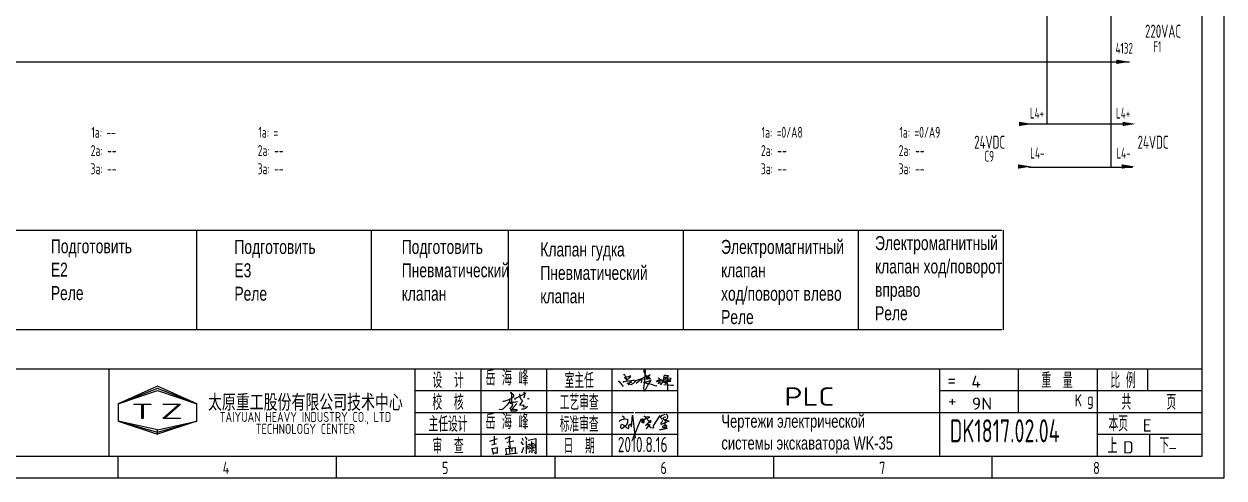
# Model space of a CAD drawing. Extents: x 590 to 9605, y -3741 to 975.
# Drawn here: x 4838.7 to 5113.2, y -2394.4 to -2290.6 of the extents above; entities that cross this region are included whole.
import ezdxf
from ezdxf.enums import TextEntityAlignment as Align

# ---------------------------------------------------------------- set-up
doc = ezdxf.new("R2010")
doc.units = 0
doc.header["$LTSCALE"] = 2
doc.header["$MEASUREMENT"] = 0
doc.linetypes.add('DASHED2', pattern=[0.375, 0.25, -0.125])
doc.linetypes.add('DIVIDE', pattern=[1.25, 0.5, -0.25, 0, -0.25, 0, -0.25])
doc.layers.get('0').update_dxf_attribs({"linetype": 'CONTINUOUS'})
for name, color, linetype in [('11', 3, 'CONTINUOUS'), ('CONTINUOUS', 7, 'CONTINUOUS'), ('DIVIDE', 1, 'DIVIDE')]:
    doc.layers.add(name, color=color, linetype=linetype)
doc.styles.add('ROMAN', font='ROMANC.shx', dxfattribs={"width": 0.7, "height": 0.7})
doc.styles.get("Standard").update_dxf_attribs({"font": 'isocp.shx', "width": 0.707, "bigfont": 'dfst.shx'})

# ---------------------------------------------------------------- blocks, each defined once
blk = doc.blocks.new('A$C5BE500A0')
for p, q in [((15.3, 41.2), (22.2, 26.1)), ((15.3, 40.1), (15.3, 41.2)), ((15.4, 37.7), (15.3, 40.1)), ((15.4, 32.4), (21, 34.6)), ((15.5, 31.8), (15.4, 32.4)), ((19.1, 30.1), (15.5, 31.8)), ((22.2, 26.1), (19.1, 30.1)), ((21, 34.6), (24.5, 35.1)), ((24.5, 35.1), (28.2, 35.6)), ((26.8, 30.7), (25.3, 29.5)), ((29.4, 34), (26.8, 30.7)), ((28.2, 35.6), (30.2, 36.8)), ((30.2, 38), (29.4, 34)), ((30.2, 36.8), (30.2, 38)), ((54.4, 27.2), (59.1, 30.4)), ((56.7, 31.7), (57.4, 29.6)), ((59.1, 30.4), (64.7, 33.7)), ((64.4, 48.9), (64.5, 51.6)), ((65.3, 44.3), (64.4, 48.9)), ((64.5, 51.6), (65.9, 52.2)), ((67.1, 48.5), (64.5, 17.9)), ((64.7, 33.7), (72, 37.3)), ((67.5, 39.5), (65.3, 44.3)), ((65.9, 52.2), (66.5, 51.5)), ((66.5, 51.5), (67.1, 48.5)), ((70.3, 36.3), (67.5, 39.5)), ((72, 30.5), (69.3, 29)), ((69.9, 34.1), (69.7, 33.3)), ((69.7, 33.3), (71.9, 33.6)), ((74.6, 36.5), (69.9, 34.1)), ((73.8, 32.8), (70.3, 36.3)), ((71.9, 33.6), (75.3, 34.2)), ((72, 37.3), (77.8, 39)), ((74.8, 31.8), (72, 30.5)), ((72.6, 29.4), (78.2, 30.4)), ((77.7, 30.8), (73.8, 32.8)), ((79.7, 39.2), (74.6, 36.5)), ((76.7, 32.6), (74.8, 31.8)), ((75.3, 34.2), (77, 34.5)), ((77.7, 33.5), (76.7, 32.6)), ((77, 34.5), (78, 34.1)), ((78, 34.1), (77.7, 33.5)), ((80.1, 30.5), (77.7, 30.8)), ((77.8, 39), (79.7, 39.2)), ((78.2, 30.4), (80.1, 30.5)), ((99, 31.4), (100.1, 32)), ((100.1, 32), (101.1, 31.6)), ((101.1, 31.6), (102.1, 30.6)), ((102.1, 30.6), (102.1, 27.7)), ((110.9, 22.6), (113.3, 30.9)), ((112.9, 30.9), (112.3, 30.9)), ((117.4, 32.7), (112.9, 30.9)), ((113.3, 30.9), (114.4, 35)), ((114.4, 35), (115.4, 38.4)), ((115.4, 38.4), (118.1, 38.8)), ((116.7, 30.8), (120.9, 31.8)), ((122.1, 34.8), (117.4, 32.7)), ((118.1, 38.8), (123.3, 38.3)), ((120.9, 31.8), (124.1, 32)), ((121.7, 31.5), (122.2, 1.9)), ((123, 28.1), (121.7, 31.5)), ((124.7, 36.8), (122.1, 34.8)), ((123.3, 38.3), (124.7, 36.8)), ((124.1, 32), (129.1, 31.3)), ((129.1, 31.3), (130.7, 30.3)), ((130.7, 30.3), (130.2, 28.3)), ((0, 24.1), (1.5, 23.9)), ((1.5, 23.9), (12.6, 10.8)), ((11.6, 21), (13.8, 22.8)), ((13.8, 22.8), (17.9, 23.5)), ((17.9, 23.5), (26, 24.9)), ((22.6, 18.1), (23.6, 19.3)), ((23.7, 17.3), (22.6, 18.1)), ((23.3, 27.9), (23.1, 27.8)), ((25.3, 29.5), (23.3, 27.9)), ((23.6, 19.3), (25.8, 19.9)), ((26.1, 16.2), (24.9, 15)), ((25.8, 19.9), (29.2, 20.8)), ((26, 24.9), (36.8, 26.1)), ((28.4, 20), (26.1, 16.2)), ((29.4, 15.2), (28.2, 15.7)), ((29.5, 22.1), (28.4, 20)), ((29.2, 20.8), (33, 21.4)), ((32.4, 15.1), (29.4, 15.2)), ((30.2, 22.7), (29.5, 22.1)), ((31.6, 22.6), (30.2, 22.7)), ((32.8, 22.1), (31.6, 22.6)), ((35, 16.2), (32.4, 15.1)), ((33, 21.4), (32.8, 22.1)), ((37.6, 17.7), (35, 16.2)), ((36.8, 26.1), (40.9, 26)), ((39.7, 20.3), (37.6, 17.7)), ((40.8, 21.6), (39.7, 20.3)), ((40.2, 22.8), (44.3, 25.4)), ((41.7, 24.4), (40.8, 21.6)), ((40.9, 26), (41.7, 24.4)), ((44.3, 25.4), (50.6, 27.7)), ((44.7, 18.7), (49.1, 22.6)), ((49.1, 22.6), (54.4, 27.2)), ((50.6, 27.7), (56.2, 29.3)), ((56.8, 20.6), (55.9, 19.6)), ((56.2, 29.3), (60.8, 29.6)), ((57.6, 25), (56.8, 20.6)), ((57.4, 29.6), (57.6, 25)), ((60.8, 29.6), (62.2, 29.2)), ((66.6, 21), (62.5, 20.6)), ((62.5, 20.6), (75.7, 18.4)), ((64.5, 17.9), (63.3, 8.5)), ((63.3, 8.5), (63.5, 0.1)), ((63.5, 0.1), (64.3, 0)), ((64.3, 0), (67.5, 2.5)), ((69.8, 21.4), (66.6, 21)), ((67.5, 2.5), (73.8, 13.7)), ((68.3, 28.6), (72.6, 29.4)), ((69.3, 29), (68.3, 28.6)), ((76.7, 24.1), (69.8, 21.4)), ((73.8, 13.7), (77.7, 20)), ((75.7, 18.4), (81.9, 16.6)), ((79.9, 25.4), (76.7, 24.1)), ((77.7, 20), (81.2, 25.6)), ((82.1, 26.9), (79.9, 25.4)), ((81.2, 25.6), (82.1, 26.9)), ((81.9, 16.6), (87.3, 14.8)), ((87.3, 14.8), (91.3, 12.9)), ((91.3, 12.9), (94.8, 12.6)), ((94.5, 25.2), (94.9, 23.9)), ((94.8, 12.6), (95.8, 12.8)), ((94.9, 23.9), (95.3, 23)), ((95.3, 23), (95.8, 22.8)), ((95.8, 22.8), (97, 23.3)), ((97, 23.3), (97.8, 25.3)), ((98.5, 23.8), (97.4, 25.9)), ((97.8, 25.3), (100.8, 27)), ((101.1, 23.3), (98.5, 23.8)), ((100.7, 21.1), (99.2, 17.4)), ((99.2, 17.4), (101.9, 20.9)), ((102.1, 27.7), (100.7, 21.1)), ((100.8, 27), (103.5, 26.5)), ((103.3, 23.7), (101.1, 23.3)), ((101.9, 20.9), (103.1, 21.8)), ((103.1, 21.8), (103.7, 20.1)), ((104.7, 23.9), (103.3, 23.7)), ((103.5, 26.5), (104.5, 25.2)), ((103.7, 20.1), (103.9, 18.5)), ((103.9, 18.5), (105, 16.1)), ((104.2, 28.7), (108.3, 26.3)), ((104.5, 25.2), (104.7, 23.9)), ((105, 16.1), (106.4, 15.7)), ((106.4, 15.7), (107.7, 17.3)), ((107.7, 17.3), (110.9, 22.6)), ((108.3, 26.3), (115.7, 20.2)), ((111.7, 21.6), (125.7, 23.5)), ((115.4, 22.1), (111.7, 21.6)), ((112.9, 26.9), (127.4, 26.5)), ((124.7, 26.6), (112.9, 26.9)), ((113.4, 15.2), (124.8, 14.7)), ((122.5, 23.3), (115.4, 22.1)), ((115.7, 20.2), (118.5, 18.9)), ((118.5, 18.9), (120.8, 19.6)), ((120.8, 19.6), (121.1, 20.7)), ((126.4, 24.6), (122.5, 23.3)), ((128.2, 25.5), (123, 28.1)), ((128.1, 26.7), (124.7, 26.6)), ((124.8, 14.7), (132, 14.1)), ((125.7, 23.5), (130.1, 23.8)), ((127.4, 26.5), (126.4, 24.6)), ((130.2, 28.3), (128.1, 26.7)), ((130.5, 24.3), (128.2, 25.5)), ((130.1, 23.8), (130.5, 24.3)), ((132, 14.1), (137.3, 13.6))]:
    blk.add_line(p, q)
blk = doc.blocks.new('lf')
for points in [[(409.4, 317.6), (411.9, 317.6), (420.7, 320.5), (429.4, 326.1), (429, 328.4), (426.7, 330.1), (424.2, 331.3), (423.4, 332.6), (424.4, 333.4), (425, 330.7), (425, 327.4), (425, 324.7), (424.8, 321.8), (424.8, 320.3), (424.8, 318.7), (425, 314.7), (425, 313), (424.8, 313)], [(432.1, 320.3), (430.6, 321.6), (450.9, 331.7), (450.9, 332.2)], [(439.5, 330.9), (440, 324.5), (442, 320.7)], [(446.2, 333.8), (448.1, 330.5), (448.1, 326.7), (446.6, 323.8)], [(453.4, 322.4), (454.9, 322.2), (455.7, 321.8), (456.1, 321.6), (456.3, 321.4)], [(421.5, 320.1), (421.3, 317.6), (420, 315.1), (418.6, 312.6), (416.7, 310.5), (414.9, 308.5), (411.9, 305.6), (410.1, 304.1), (408, 302.6), (406.1, 302), (403.6, 302.6), (403.6, 303.5), (403.9, 303.5)], [(421.3, 316.2), (424.8, 315.9), (427.1, 316), (429.8, 316), (434.8, 316.8), (436, 316.8)], [(421.9, 314.1), (423.8, 314.1), (425.4, 313.7), (426, 313), (426.9, 312), (427.1, 312), (426.5, 310.5), (426.1, 309.5), (424.2, 306.6), (423.1, 305.4), (422.1, 304.5), (423.2, 303.3), (427.3, 303.1), (429.8, 303.1), (432.3, 302.9), (435.4, 302.7), (433.1, 299.9), (424.6, 299.5), (424, 300.4), (425.6, 303.3), (434.3, 313.5)], [(441.8, 320.7), (443.7, 320.1), (444.9, 317.6), (443.1, 315.5), (439.7, 311.8), (439.8, 310.6), (445.4, 311.2), (447, 310.3), (445.6, 307.4), (453.6, 308), (450.3, 304.7), (447, 303.3), (443.7, 303.1), (442.9, 303.7)]]:
    blk.add_lwpolyline(points)

msp = doc.modelspace()

# ---------------------------------------------------------------- linework, layer by layer
for p, q in [((4758.21, -2337.7), (5062.35, -2337.7)), ((4918.21, -2360.52), (4918.21, -2337.7)), ((4949.55, -2360.52), (4949.55, -2337.7)), ((4989.55, -2360.52), (4989.55, -2337.7)), ((5029.55, -2360.52), (5029.55, -2337.7)), ((5062.72, -2360.52), (5062.72, -2337.7)), ((4918.21, -2360.52), (4918.21, -2340.74)), ((4949.55, -2360.52), (4949.55, -2340.74)), ((4989.55, -2360.52), (4989.55, -2340.74)), ((5029.55, -2360.52), (5029.55, -2340.74)), ((5062.72, -2360.52), (5062.72, -2340.74)), ((5062.35, -2360.52), (4758.21, -2360.52)), ((4988.19, -2379.43), (5048.19, -2379.43)), ((4945.21, -2386.04), (4947.02, -2385.39)), ((4946.22, -2384.86), (4946.22, -2386.68)), ((4948.76, -2385.44), (4949.93, -2384.92)), ((4949.93, -2384.92), (4949.67, -2385.7)), ((4952.53, -2385.21), (4952.89, -2385.85)), ((4953.35, -2385), (4953.71, -2385.64)), ((4945.73, -2386.82), (4946.76, -2386.56)), ((4945.73, -2387.59), (4945.98, -2389.02)), ((4945.85, -2387.72), (4946.89, -2387.46)), ((4945.98, -2386.56), (4945.98, -2386.56)), ((4946.89, -2387.46), (4946.89, -2388.76)), ((4948.76, -2385.44), (4948.76, -2385.44)), ((4948.84, -2387.72), (4949.09, -2389.02)), ((4948.96, -2387.72), (4951.04, -2387.46)), ((4949.15, -2386.22), (4950.71, -2385.96)), ((4949.93, -2387.51), (4949.41, -2387.25)), ((4949.67, -2385.7), (4949.67, -2385.96)), ((4949.67, -2385.96), (4949.93, -2387.51)), ((4949.74, -2387.72), (4949.74, -2388.76)), ((4950.26, -2387.59), (4950.26, -2388.37)), ((4951.04, -2387.46), (4951.04, -2388.89)), ((4952.35, -2386.15), (4952.89, -2386.88)), ((4952.53, -2388.7), (4953.04, -2387.37)), ((4953.59, -2385.94), (4953.59, -2388.94)), ((4953.89, -2387.09), (4953.92, -2387.79)), ((4955.59, -2386.88), (4953.92, -2387.21)), ((4953.92, -2387.79), (4955.71, -2387.49)), ((4953.95, -2386.73), (4955.38, -2386.43)), ((4954.05, -2385.79), (4955.74, -2385.43)), ((4954.48, -2388.13), (4954.14, -2388.64)), ((4954.35, -2387.4), (4954.53, -2387.55)), ((4954.74, -2386.09), (4954.83, -2388.7)), ((4955.17, -2387.21), (4954.99, -2387.55)), ((4955.16, -2387.96), (4955.5, -2388.3)), ((4955.71, -2387.49), (4955.59, -2386.88)), ((4955.74, -2385.43), (4955.78, -2385.43)), ((4955.78, -2385.43), (4955.78, -2388.88)), ((4946.89, -2388.76), (4945.85, -2388.76)), ((4948.77, -2389.07), (4951.54, -2388.7)), ((4955.78, -2388.88), (4955.5, -2388.58))]:
    msp.add_line(p, q)
at = {"layer": 'CONTINUOUS', "color": 3}
for p, q in [((5113.19, -2394.43), (5113.19, -2097.43)), ((4693.19, -2394.43), (5113.19, -2394.43))]:
    msp.add_line(p, q, dxfattribs=at)
at = {"layer": 'CONTINUOUS'}
for p, q in [((5108.19, -2389.43), (5108.19, -2117.43)), ((4742.52, -2299.22), (5091.57, -2299.22)), ((4878.21, -2360.52), (4878.21, -2337.7)), ((4878.21, -2360.52), (4878.21, -2340.74)), ((5095.69, -2369.43), (5095.69, -2374.43)), ((4984.96, -2379.95), (4985.35, -2379.86)), ((4984.96, -2379.95), (4985.35, -2379.86)), ((4984.96, -2379.95), (4985.35, -2379.86)), ((4984.96, -2379.95), (4985.35, -2379.86)), ((4985.61, -2379.86), (4985.84, -2379.99)), ((4985.61, -2379.86), (4985.84, -2379.99)), ((4985.61, -2379.86), (4985.84, -2379.99)), ((4985.61, -2379.86), (4985.84, -2379.99)), ((4974.85, -2381.41), (4975.1, -2381.2)), ((4974.85, -2381.41), (4975.1, -2381.2)), ((4974.85, -2381.41), (4975.1, -2381.2)), ((4974.85, -2381.41), (4975.1, -2381.2)), ((4975.1, -2381.2), (4975.46, -2381.05)), ((4975.1, -2381.2), (4975.46, -2381.05)), ((4975.1, -2381.2), (4975.46, -2381.05)), ((4975.1, -2381.2), (4975.46, -2381.05)), ((4975.21, -2382.63), (4975.31, -2382.27)), ((4975.21, -2382.63), (4975.31, -2382.27)), ((4975.21, -2382.63), (4975.31, -2382.27)), ((4975.21, -2382.63), (4975.31, -2382.27)), ((4975.21, -2382.94), (4975.21, -2382.63)), ((4975.21, -2382.94), (4975.21, -2382.63)), ((4975.21, -2382.94), (4975.21, -2382.63)), ((4975.21, -2382.94), (4975.21, -2382.63)), ((4975.31, -2382.27), (4975.36, -2382.12)), ((4975.31, -2382.27), (4975.36, -2382.12)), ((4975.31, -2382.27), (4975.36, -2382.12)), ((4975.31, -2382.27), (4975.36, -2382.12)), ((4975.36, -2382.12), (4975.56, -2382.17)), ((4975.36, -2382.12), (4975.56, -2382.17)), ((4975.36, -2382.12), (4975.56, -2382.17)), ((4975.36, -2382.12), (4975.56, -2382.17)), ((4975.46, -2381.05), (4975.82, -2380.95)), ((4975.46, -2381.05), (4975.82, -2380.95)), ((4975.46, -2381.05), (4975.82, -2380.95)), ((4975.46, -2381.05), (4975.82, -2380.95)), ((4976.12, -2382.63), (4975.46, -2383.19)), ((4976.12, -2382.63), (4975.46, -2383.19)), ((4976.12, -2382.63), (4975.46, -2383.19)), ((4976.12, -2382.63), (4975.46, -2383.19)), ((4975.51, -2380.24), (4975.87, -2380.44)), ((4975.51, -2380.24), (4975.87, -2380.44)), ((4975.51, -2380.24), (4975.87, -2380.44)), ((4975.51, -2380.24), (4975.87, -2380.44)), ((4975.56, -2382.17), (4975.92, -2382.33)), ((4975.56, -2382.17), (4975.92, -2382.33)), ((4975.56, -2382.17), (4975.92, -2382.33)), ((4975.56, -2382.17), (4975.92, -2382.33)), ((4975.82, -2380.95), (4976.33, -2380.9)), ((4975.82, -2380.95), (4976.33, -2380.9)), ((4975.82, -2380.95), (4976.33, -2380.9)), ((4975.82, -2380.95), (4976.33, -2380.9)), ((4975.87, -2380.44), (4975.92, -2380.59)), ((4975.87, -2380.44), (4975.92, -2380.59)), ((4975.87, -2380.44), (4975.92, -2380.59)), ((4975.87, -2380.44), (4975.92, -2380.59)), ((4975.92, -2380.59), (4975.92, -2380.9)), ((4975.92, -2380.59), (4975.92, -2380.9)), ((4975.92, -2380.59), (4975.92, -2380.9)), ((4975.92, -2380.59), (4975.92, -2380.9)), ((4975.92, -2382.33), (4976.28, -2382.68)), ((4975.92, -2382.33), (4976.28, -2382.68)), ((4975.92, -2382.33), (4976.28, -2382.68)), ((4975.92, -2382.33), (4976.28, -2382.68)), ((4976.43, -2382.38), (4976.12, -2382.63)), ((4976.43, -2382.38), (4976.12, -2382.63)), ((4976.43, -2382.38), (4976.12, -2382.63)), ((4976.43, -2382.38), (4976.12, -2382.63)), ((4976.33, -2380.9), (4976.74, -2381)), ((4976.33, -2380.9), (4976.74, -2381)), ((4976.33, -2380.9), (4976.74, -2381)), ((4976.33, -2380.9), (4976.74, -2381)), ((4976.63, -2381.97), (4976.43, -2382.38)), ((4976.63, -2381.97), (4976.43, -2382.38)), ((4976.63, -2381.97), (4976.43, -2382.38)), ((4976.63, -2381.97), (4976.43, -2382.38)), ((4976.74, -2381.61), (4976.63, -2381.97)), ((4976.74, -2381.61), (4976.63, -2381.97)), ((4976.74, -2381.61), (4976.63, -2381.97)), ((4976.74, -2381.61), (4976.63, -2381.97)), ((4976.74, -2381), (4976.74, -2381.2)), ((4976.74, -2381), (4976.74, -2381.2)), ((4976.74, -2381), (4976.74, -2381.2)), ((4976.74, -2381), (4976.74, -2381.2)), ((4976.74, -2381.2), (4976.74, -2381.61)), ((4976.74, -2381.2), (4976.74, -2381.61)), ((4976.74, -2381.2), (4976.74, -2381.61)), ((4976.74, -2381.2), (4976.74, -2381.61)), ((4977.04, -2382.53), (4977.2, -2382.27)), ((4977.04, -2382.53), (4977.2, -2382.27)), ((4977.04, -2382.53), (4977.2, -2382.27)), ((4977.04, -2382.53), (4977.2, -2382.27)), ((4977.04, -2383.14), (4977.04, -2382.53)), ((4977.04, -2383.14), (4977.04, -2382.53)), ((4977.04, -2383.14), (4977.04, -2382.53)), ((4977.04, -2383.14), (4977.04, -2382.53)), ((4977.2, -2382.27), (4977.4, -2382.07)), ((4977.2, -2382.27), (4977.4, -2382.07)), ((4977.2, -2382.27), (4977.4, -2382.07)), ((4977.2, -2382.27), (4977.4, -2382.07)), ((4977.4, -2382.07), (4977.45, -2382.17)), ((4977.4, -2382.07), (4977.45, -2382.17)), ((4977.4, -2382.07), (4977.45, -2382.17)), ((4977.4, -2382.07), (4977.45, -2382.17)), ((4977.45, -2382.17), (4977.6, -2382.53)), ((4977.45, -2382.17), (4977.6, -2382.53)), ((4977.45, -2382.17), (4977.6, -2382.53)), ((4977.45, -2382.17), (4977.6, -2382.53)), ((4977.6, -2382.53), (4977.6, -2382.63)), ((4977.6, -2382.53), (4977.6, -2382.63)), ((4977.6, -2382.53), (4977.6, -2382.63)), ((4977.6, -2382.53), (4977.6, -2382.63)), ((4977.6, -2382.63), (4977.66, -2382.73)), ((4977.6, -2382.63), (4977.66, -2382.73)), ((4977.6, -2382.63), (4977.66, -2382.73)), ((4977.6, -2382.63), (4977.66, -2382.73)), ((4977.66, -2382.73), (4977.91, -2380.08)), ((4977.66, -2382.73), (4977.91, -2380.08)), ((4977.66, -2382.73), (4977.91, -2380.08)), ((4977.66, -2382.73), (4977.91, -2380.08)), ((4977.91, -2380.08), (4978.52, -2385.28)), ((4977.91, -2380.08), (4978.52, -2385.28)), ((4977.91, -2380.08), (4978.52, -2385.28)), ((4977.91, -2380.08), (4978.52, -2385.28)), ((4978.06, -2385.33), (4979.85, -2380.92)), ((4978.06, -2385.33), (4979.85, -2380.92)), ((4978.06, -2385.33), (4979.85, -2380.92)), ((4978.06, -2385.33), (4979.85, -2380.92)), ((4979.9, -2381), (4980.01, -2381.47)), ((4979.9, -2381), (4980.01, -2381.47)), ((4979.9, -2381), (4980.01, -2381.47)), ((4979.9, -2381), (4980.01, -2381.47)), ((4980.01, -2381), (4980.15, -2380.89)), ((4980.01, -2381), (4980.15, -2380.89)), ((4980.01, -2381), (4980.15, -2380.89)), ((4980.01, -2381), (4980.15, -2380.89)), ((4980.12, -2381.8), (4980.01, -2381)), ((4980.12, -2381.8), (4980.01, -2381)), ((4980.12, -2381.8), (4980.01, -2381)), ((4980.12, -2381.8), (4980.01, -2381)), ((4980.01, -2381.47), (4980.12, -2381.8)), ((4980.01, -2381.47), (4980.12, -2381.8)), ((4980.01, -2381.47), (4980.12, -2381.8)), ((4980.01, -2381.47), (4980.12, -2381.8)), ((4980.15, -2380.89), (4980.3, -2380.89)), ((4980.15, -2380.89), (4980.3, -2380.89)), ((4980.15, -2380.89), (4980.3, -2380.89)), ((4980.15, -2380.89), (4980.3, -2380.89)), ((4980.23, -2381.58), (4980.26, -2381.33)), ((4980.23, -2381.58), (4980.26, -2381.33)), ((4980.23, -2381.58), (4980.26, -2381.33)), ((4980.23, -2381.58), (4980.26, -2381.33)), ((4980.26, -2381.84), (4980.23, -2381.58)), ((4980.26, -2381.84), (4980.23, -2381.58)), ((4980.26, -2381.84), (4980.23, -2381.58)), ((4980.26, -2381.84), (4980.23, -2381.58)), ((4980.26, -2381.33), (4980.34, -2381.14)), ((4980.26, -2381.33), (4980.34, -2381.14)), ((4980.26, -2381.33), (4980.34, -2381.14)), ((4980.26, -2381.33), (4980.34, -2381.14)), ((4980.37, -2381.91), (4980.26, -2381.84)), ((4980.37, -2381.91), (4980.26, -2381.84)), ((4980.37, -2381.91), (4980.26, -2381.84)), ((4980.37, -2381.91), (4980.26, -2381.84)), ((4980.3, -2380.89), (4980.45, -2381.22)), ((4980.3, -2380.89), (4980.45, -2381.22)), ((4980.3, -2380.89), (4980.45, -2381.22)), ((4980.3, -2380.89), (4980.45, -2381.22)), ((4980.34, -2381.14), (4980.6, -2380.96)), ((4980.34, -2381.14), (4980.6, -2380.96)), ((4980.34, -2381.14), (4980.6, -2380.96)), ((4980.34, -2381.14), (4980.6, -2380.96)), ((4980.45, -2381.58), (4980.37, -2381.91)), ((4980.45, -2381.58), (4980.37, -2381.91)), ((4980.45, -2381.58), (4980.37, -2381.91)), ((4980.45, -2381.58), (4980.37, -2381.91)), ((4980.45, -2381.22), (4980.45, -2381.58)), ((4980.45, -2381.22), (4980.45, -2381.58)), ((4980.45, -2381.22), (4980.45, -2381.58)), ((4980.45, -2381.22), (4980.45, -2381.58)), ((4980.56, -2380.23), (4981.7, -2381.51)), ((4980.74, -2380.45), (4980.56, -2380.23)), ((4980.56, -2380.23), (4981.7, -2381.51)), ((4980.74, -2380.45), (4980.56, -2380.23)), ((4980.56, -2380.23), (4981.7, -2381.51)), ((4980.74, -2380.45), (4980.56, -2380.23)), ((4980.56, -2380.23), (4981.7, -2381.51)), ((4980.74, -2380.45), (4980.56, -2380.23)), ((4980.6, -2380.96), (4981, -2380.78)), ((4980.6, -2380.96), (4981, -2380.78)), ((4980.6, -2380.96), (4981, -2380.78)), ((4980.6, -2380.96), (4981, -2380.78)), ((4981.84, -2380.52), (4980.74, -2380.45)), ((4981.84, -2380.52), (4980.74, -2380.45)), ((4981.84, -2380.52), (4980.74, -2380.45)), ((4981.84, -2380.52), (4980.74, -2380.45)), ((4981.07, -2382.17), (4980.85, -2382.39)), ((4981.07, -2382.17), (4980.85, -2382.39)), ((4981.07, -2382.17), (4980.85, -2382.39)), ((4981.07, -2382.17), (4980.85, -2382.39)), ((4980.85, -2382.39), (4980.96, -2382.35)), ((4980.85, -2382.39), (4980.96, -2382.35)), ((4980.85, -2382.39), (4980.96, -2382.35)), ((4980.85, -2382.39), (4980.96, -2382.35)), ((4980.96, -2382.35), (4981.66, -2382.13)), ((4980.96, -2382.35), (4981.66, -2382.13)), ((4980.96, -2382.35), (4981.66, -2382.13)), ((4980.96, -2382.35), (4981.66, -2382.13)), ((4981, -2380.78), (4981.51, -2380.63)), ((4981, -2380.78), (4981.51, -2380.63)), ((4981, -2380.78), (4981.51, -2380.63)), ((4981, -2380.78), (4981.51, -2380.63)), ((4981.04, -2383.16), (4981.62, -2382.46)), ((4981.04, -2383.16), (4981.62, -2382.46)), ((4981.04, -2383.16), (4981.62, -2382.46)), ((4981.04, -2383.16), (4981.62, -2382.46)), ((4981.48, -2382.61), (4981.04, -2383.16)), ((4981.48, -2382.61), (4981.04, -2383.16)), ((4981.48, -2382.61), (4981.04, -2383.16)), ((4981.48, -2382.61), (4981.04, -2383.16)), ((4981.37, -2381.88), (4981.07, -2382.17)), ((4981.37, -2381.88), (4981.07, -2382.17)), ((4981.37, -2381.88), (4981.07, -2382.17)), ((4981.37, -2381.88), (4981.07, -2382.17)), ((4981.81, -2381.33), (4981.37, -2381.88)), ((4981.81, -2381.33), (4981.37, -2381.88)), ((4981.81, -2381.33), (4981.37, -2381.88)), ((4981.81, -2381.33), (4981.37, -2381.88)), ((4981.84, -2382.17), (4981.48, -2382.61)), ((4981.84, -2382.17), (4981.48, -2382.61)), ((4981.84, -2382.17), (4981.48, -2382.61)), ((4981.84, -2382.17), (4981.48, -2382.61)), ((4981.51, -2380.63), (4981.84, -2380.52)), ((4981.51, -2380.63), (4981.84, -2380.52)), ((4981.51, -2380.63), (4981.84, -2380.52)), ((4981.51, -2380.63), (4981.84, -2380.52)), ((4981.62, -2382.46), (4981.7, -2382.46)), ((4981.62, -2382.46), (4981.7, -2382.46)), ((4981.62, -2382.46), (4981.7, -2382.46)), ((4981.62, -2382.46), (4981.7, -2382.46)), ((4981.66, -2382.13), (4981.81, -2382.17)), ((4981.66, -2382.13), (4981.81, -2382.17)), ((4981.66, -2382.13), (4981.81, -2382.17)), ((4981.66, -2382.13), (4981.81, -2382.17)), ((4981.7, -2381.51), (4982.03, -2381.77)), ((4981.7, -2381.51), (4982.03, -2381.77)), ((4981.7, -2381.51), (4982.03, -2381.77)), ((4981.7, -2381.51), (4982.03, -2381.77)), ((4981.7, -2382.46), (4981.81, -2382.72)), ((4981.7, -2382.46), (4981.81, -2382.72)), ((4981.7, -2382.46), (4981.81, -2382.72)), ((4981.7, -2382.46), (4981.81, -2382.72)), ((4982.06, -2381.25), (4981.81, -2381.33)), ((4982.06, -2381.25), (4981.81, -2381.33)), ((4982.06, -2381.25), (4981.81, -2381.33)), ((4982.06, -2381.25), (4981.81, -2381.33)), ((4981.81, -2382.17), (4981.84, -2382.17)), ((4981.81, -2382.17), (4981.84, -2382.17)), ((4981.81, -2382.17), (4981.84, -2382.17)), ((4981.81, -2382.17), (4981.84, -2382.17)), ((4982.03, -2381.77), (4982.18, -2381.51)), ((4982.03, -2381.77), (4982.18, -2381.51)), ((4982.03, -2381.77), (4982.18, -2381.51)), ((4982.03, -2381.77), (4982.18, -2381.51)), ((4982.18, -2381.51), (4982.06, -2381.25)), ((4982.18, -2381.51), (4982.06, -2381.25)), ((4982.18, -2381.51), (4982.06, -2381.25)), ((4982.18, -2381.51), (4982.06, -2381.25)), ((4982.72, -2382.52), (4984.22, -2380.14)), ((4982.72, -2382.52), (4984.22, -2380.14)), ((4982.72, -2382.52), (4984.22, -2380.14)), ((4982.72, -2382.52), (4984.22, -2380.14)), ((4982.78, -2382.93), (4982.72, -2382.52)), ((4982.78, -2382.93), (4982.72, -2382.52)), ((4982.78, -2382.93), (4982.72, -2382.52)), ((4982.78, -2382.93), (4982.72, -2382.52)), ((4984.21, -2380.21), (4984.34, -2380.64)), ((4984.21, -2380.21), (4984.34, -2380.64)), ((4984.21, -2380.21), (4984.34, -2380.64)), ((4984.21, -2380.21), (4984.34, -2380.64)), ((4984.31, -2380.48), (4984.67, -2380.05)), ((4984.31, -2380.48), (4984.67, -2380.05)), ((4984.31, -2380.48), (4984.67, -2380.05)), ((4984.31, -2380.48), (4984.67, -2380.05)), ((4984.5, -2381.75), (4984.31, -2382.04)), ((4984.5, -2381.75), (4984.31, -2382.04)), ((4984.5, -2381.75), (4984.31, -2382.04)), ((4984.5, -2381.75), (4984.31, -2382.04)), ((4984.31, -2382.04), (4984.41, -2382.11)), ((4984.31, -2382.04), (4984.41, -2382.11)), ((4984.31, -2382.04), (4984.41, -2382.11)), ((4984.31, -2382.04), (4984.41, -2382.11)), ((4984.34, -2380.64), (4984.57, -2380.9)), ((4984.34, -2380.64), (4984.57, -2380.9)), ((4984.34, -2380.64), (4984.57, -2380.9)), ((4984.34, -2380.64), (4984.57, -2380.9)), ((4984.41, -2382.11), (4984.77, -2382.04)), ((4984.41, -2382.11), (4984.77, -2382.04)), ((4984.41, -2382.11), (4984.77, -2382.04)), ((4984.41, -2382.11), (4984.77, -2382.04)), ((4984.67, -2381.42), (4984.5, -2381.75)), ((4984.67, -2381.42), (4984.5, -2381.75)), ((4984.67, -2381.42), (4984.5, -2381.75)), ((4984.67, -2381.42), (4984.5, -2381.75)), ((4984.57, -2380.9), (4984.7, -2380.93)), ((4984.57, -2380.9), (4984.7, -2380.93)), ((4984.57, -2380.9), (4984.7, -2380.93)), ((4984.57, -2380.9), (4984.7, -2380.93)), ((4984.67, -2380.05), (4984.96, -2379.95)), ((4984.67, -2380.05), (4984.96, -2379.95)), ((4984.67, -2380.05), (4984.96, -2379.95)), ((4984.67, -2380.05), (4984.96, -2379.95)), ((4984.77, -2381.29), (4984.67, -2381.42)), ((4984.77, -2381.29), (4984.67, -2381.42)), ((4984.77, -2381.29), (4984.67, -2381.42)), ((4984.77, -2381.29), (4984.67, -2381.42)), ((4984.73, -2382.79), (4984.96, -2382.5)), ((4984.73, -2382.79), (4984.96, -2382.5)), ((4984.73, -2382.79), (4984.96, -2382.5)), ((4984.73, -2382.79), (4984.96, -2382.5)), ((4984.77, -2382.04), (4985.29, -2381.78)), ((4984.77, -2382.04), (4985.29, -2381.78)), ((4984.77, -2382.04), (4985.29, -2381.78)), ((4984.77, -2382.04), (4985.29, -2381.78)), ((4984.9, -2380.9), (4984.96, -2380.67)), ((4984.9, -2380.9), (4984.96, -2380.67)), ((4984.9, -2380.9), (4984.96, -2380.67)), ((4984.9, -2380.9), (4984.96, -2380.67)), ((4985.09, -2381.13), (4984.9, -2380.9)), ((4985.09, -2381.13), (4984.9, -2380.9)), ((4985.09, -2381.13), (4984.9, -2380.9)), ((4985.09, -2381.13), (4984.9, -2380.9)), ((4984.96, -2380.67), (4985.16, -2380.51)), ((4984.96, -2380.67), (4985.16, -2380.51)), ((4984.96, -2380.67), (4985.16, -2380.51)), ((4984.96, -2380.67), (4985.16, -2380.51)), ((4984.96, -2382.5), (4985.45, -2382.3)), ((4984.96, -2382.5), (4985.45, -2382.3)), ((4984.96, -2382.5), (4985.45, -2382.3)), ((4984.96, -2382.5), (4985.45, -2382.3)), ((4985.52, -2381.1), (4985.09, -2381.13)), ((4985.52, -2381.1), (4985.09, -2381.13)), ((4985.52, -2381.1), (4985.09, -2381.13)), ((4985.52, -2381.1), (4985.09, -2381.13)), ((4985.16, -2380.51), (4985.42, -2380.44)), ((4985.16, -2380.51), (4985.42, -2380.44)), ((4985.16, -2380.51), (4985.42, -2380.44)), ((4985.16, -2380.51), (4985.42, -2380.44)), ((4985.29, -2382.56), (4985.26, -2383.02)), ((4985.29, -2382.56), (4985.26, -2383.02)), ((4985.29, -2382.56), (4985.26, -2383.02)), ((4985.29, -2382.56), (4985.26, -2383.02)), ((4985.29, -2381.23), (4985.32, -2381.58)), ((4986.27, -2381.42), (4985.29, -2381.23)), ((4985.29, -2381.23), (4985.32, -2381.58)), ((4986.27, -2381.42), (4985.29, -2381.23)), ((4985.29, -2381.23), (4985.32, -2381.58)), ((4986.27, -2381.42), (4985.29, -2381.23)), ((4985.29, -2381.23), (4985.32, -2381.58)), ((4986.27, -2381.42), (4985.29, -2381.23)), ((4985.29, -2381.78), (4985.75, -2381.58)), ((4985.32, -2381.58), (4985.29, -2382.07)), ((4985.29, -2381.78), (4985.75, -2381.58)), ((4985.32, -2381.58), (4985.29, -2382.07)), ((4985.29, -2381.78), (4985.75, -2381.58)), ((4985.32, -2381.58), (4985.29, -2382.07)), ((4985.29, -2381.78), (4985.75, -2381.58)), ((4985.32, -2381.58), (4985.29, -2382.07)), ((4985.29, -2382.07), (4985.29, -2382.56)), ((4985.29, -2382.07), (4985.29, -2382.56)), ((4985.29, -2382.07), (4985.29, -2382.56)), ((4985.29, -2382.07), (4985.29, -2382.56)), ((4985.42, -2380.44), (4985.52, -2380.41)), ((4985.42, -2380.44), (4985.52, -2380.41)), ((4985.42, -2380.44), (4985.52, -2380.41)), ((4985.42, -2380.44), (4985.52, -2380.41)), ((4985.45, -2382.3), (4985.65, -2382.43)), ((4985.45, -2382.3), (4985.65, -2382.43)), ((4985.45, -2382.3), (4985.65, -2382.43)), ((4985.45, -2382.3), (4985.65, -2382.43)), ((4985.78, -2380.83), (4985.52, -2381.1)), ((4985.78, -2380.83), (4985.52, -2381.1)), ((4985.78, -2380.83), (4985.52, -2381.1)), ((4985.78, -2380.83), (4985.52, -2381.1)), ((4985.65, -2382.43), (4985.61, -2382.92)), ((4985.65, -2382.43), (4985.61, -2382.92)), ((4985.65, -2382.43), (4985.61, -2382.92)), ((4985.65, -2382.43), (4985.61, -2382.92)), ((4985.75, -2381.58), (4986.27, -2381.42)), ((4985.75, -2381.58), (4986.27, -2381.42)), ((4985.75, -2381.58), (4986.27, -2381.42)), ((4985.75, -2381.58), (4986.27, -2381.42)), ((4985.88, -2380.38), (4985.78, -2380.83)), ((4985.88, -2380.38), (4985.78, -2380.83)), ((4985.88, -2380.38), (4985.78, -2380.83)), ((4985.88, -2380.38), (4985.78, -2380.83)), ((4985.84, -2379.99), (4985.88, -2380.38)), ((4985.84, -2379.99), (4985.88, -2380.38)), ((4985.84, -2379.99), (4985.88, -2380.38)), ((4985.84, -2379.99), (4985.88, -2380.38)), ((4975.46, -2383.19), (4975.21, -2382.94)), ((4975.46, -2383.19), (4975.21, -2382.94)), ((4975.46, -2383.19), (4975.21, -2382.94)), ((4975.46, -2383.19), (4975.21, -2382.94)), ((4976.28, -2382.68), (4976.58, -2382.94)), ((4976.28, -2382.68), (4976.58, -2382.94)), ((4976.28, -2382.68), (4976.58, -2382.94)), ((4976.28, -2382.68), (4976.58, -2382.94)), ((4976.58, -2382.94), (4976.74, -2383.04)), ((4976.58, -2382.94), (4976.74, -2383.04)), ((4976.58, -2382.94), (4976.74, -2383.04)), ((4976.58, -2382.94), (4976.74, -2383.04)), ((4976.74, -2383.04), (4977.04, -2383.14)), ((4976.74, -2383.04), (4977.04, -2383.14)), ((4976.74, -2383.04), (4977.04, -2383.14)), ((4976.74, -2383.04), (4977.04, -2383.14)), ((4981.81, -2382.72), (4981.99, -2382.87)), ((4981.81, -2382.72), (4981.99, -2382.87)), ((4981.81, -2382.72), (4981.99, -2382.87)), ((4981.81, -2382.72), (4981.99, -2382.87)), ((4981.99, -2382.87), (4982.76, -2382.94)), ((4981.99, -2382.87), (4982.76, -2382.94)), ((4981.99, -2382.87), (4982.76, -2382.94)), ((4981.99, -2382.87), (4982.76, -2382.94)), ((4984.05, -2383.44), (4985.91, -2383.05)), ((4984.05, -2383.44), (4985.91, -2383.05)), ((4984.05, -2383.44), (4985.91, -2383.05)), ((4984.05, -2383.44), (4985.91, -2383.05)), ((4985.39, -2383.15), (4984.05, -2383.44)), ((4985.39, -2383.15), (4984.05, -2383.44)), ((4985.39, -2383.15), (4984.05, -2383.44)), ((4985.39, -2383.15), (4984.05, -2383.44)), ((4985.26, -2383.02), (4984.73, -2382.79)), ((4985.26, -2383.02), (4984.73, -2382.79)), ((4985.26, -2383.02), (4984.73, -2382.79)), ((4985.26, -2383.02), (4984.73, -2382.79)), ((4985.61, -2382.92), (4985.39, -2383.15)), ((4985.61, -2382.92), (4985.39, -2383.15)), ((4985.61, -2382.92), (4985.39, -2383.15)), ((4985.61, -2382.92), (4985.39, -2383.15)), ((5096.19, -2389.43), (5096.19, -2384.43)), ((4713.19, -2389.43), (5108.19, -2389.43)), ((4910.19, -2394.43), (4910.19, -2389.43)), ((4928.19, -2389.43), (4988.19, -2389.43))]:
    msp.add_line(p, q, dxfattribs=at)
at = {"layer": 'CONTINUOUS', "color": 1, "linetype": 'Continuous', "ltscale": 2}
for p, q in [((5072.65, -2154.42), (5072.65, -2313.43)), ((5087.29, -2154.42), (5087.29, -2323.34))]:
    msp.add_line(p, q, dxfattribs=at)
at = {"layer": 'CONTINUOUS', "color": 6}
for p, q in [((5068.45, -2313.43), (5092.22, -2313.43)), ((5068.45, -2323.34), (5092.22, -2323.34))]:
    msp.add_line(p, q, dxfattribs=at)
at = {"layer": 'CONTINUOUS', "linetype": 'Continuous'}
for p, q in [((4713.19, -2369.43), (5108.19, -2369.43)), ((4858.19, -2389.43), (4858.19, -2369.43)), ((4928.19, -2389.43), (4928.19, -2369.43)), ((4943.19, -2369.43), (4943.19, -2389.43)), ((4958.19, -2369.43), (4958.19, -2389.43)), ((4973.19, -2369.43), (4973.19, -2389.43)), ((4988.19, -2369.43), (4988.19, -2389.43)), ((5048.19, -2389.43), (5048.19, -2369.43)), ((5066.08, -2369.43), (5066.08, -2379.43)), ((5084.19, -2369.43), (5084.19, -2389.43)), ((4869.19, -2373.43), (4860.19, -2377.43)), ((4869.19, -2373.93), (4860.19, -2377.43)), ((4860.19, -2377.43), (4869.19, -2374.43)), ((4878.19, -2377.43), (4869.19, -2373.43)), ((4878.19, -2377.43), (4869.19, -2373.93)), ((4869.19, -2374.43), (4878.19, -2377.43)), ((4928.19, -2374.43), (4978.19, -2374.43)), ((4978.19, -2374.43), (4988.19, -2374.43)), ((4978.19, -2374.43), (4988.19, -2374.43)), ((5048.19, -2374.43), (5108.19, -2374.43)), ((4860.19, -2377.43), (4860.19, -2381.43)), ((4878.19, -2381.43), (4878.19, -2377.43)), ((4928.19, -2379.43), (4978.19, -2379.43)), ((4978.51, -2379.43), (4988.19, -2379.43)), ((5048.19, -2379.43), (5108.19, -2379.43)), ((4860.19, -2381.43), (4869.19, -2384.43)), ((4869.19, -2383.43), (4860.19, -2381.43)), ((4860.19, -2381.43), (4869.19, -2383.93)), ((4869.19, -2383.93), (4878.19, -2381.43)), ((4878.19, -2381.43), (4869.19, -2384.43)), ((4869.19, -2383.43), (4878.19, -2381.43)), ((4869.19, -2384.43), (4869.19, -2383.43)), ((4869.19, -2384.43), (4869.19, -2383.43)), ((4928.19, -2384.43), (4978.19, -2384.43)), ((4978.19, -2384.43), (4988.19, -2384.43)), ((5084.19, -2384.43), (5108.19, -2384.43)), ((4860.19, -2394.43), (4860.19, -2389.43)), ((4960.19, -2394.43), (4960.19, -2389.43)), ((5010.19, -2394.43), (5010.19, -2389.43)), ((5060.19, -2394.43), (5060.19, -2389.43))]:
    msp.add_line(p, q, dxfattribs=at)
at = {"layer": 'DIVIDE', "color": 6}
for points in [[(5088.56, -2298.72), (5088.56, -2299.72), (5091.56, -2299.22)], [(5066.28, -2312.93), (5066.28, -2313.93), (5069.28, -2313.43)], [(5089.97, -2312.93), (5089.97, -2313.93), (5092.97, -2313.43)], [(5066.09, -2322.68), (5066.09, -2323.68), (5069.09, -2323.18)], [(5089.78, -2322.68), (5089.78, -2323.68), (5092.78, -2323.18)]]:
    msp.add_solid(points, dxfattribs=at)

# ---------------------------------------------------------------- block references
for name, p, xscale, yscale, zscale in [('A$C5BE500A0', (4974.6, -2374.48), 0.09216000000242275, 0.09215999999923952, 0.09216000000000003), ('lf', (4895.8, -2417.5), 0.1280000000006112, 0.1280000000001564, 0.128)]:
    msp.add_blockref(name, p, dxfattribs=dict(xscale=xscale, yscale=yscale, zscale=zscale))

# ---------------------------------------------------------------- texts
at = {"width": 1.327551}
msp.add_text('PLC', height=4.2, dxfattribs=at).set_placement((5012.6, -2377.9), (5024.03, -2377.9), align=Align.FIT)
at = {"char_height": 3.5, "attachment_point": 1}
for s, insert, width in [('岳 海 峰', (4944.21, -2369.8), 12.9495), ('岳 海 峰', (4944.21, -2379.8), 12.9495), ('2010.8.16', (4974.51, -2385.03), 12.1142)]:
    msp.add_mtext(s, dxfattribs=dict(at, insert=insert, width=width))
at = {"layer": '11', "width": 0.707}
msp.add_text('DK1817.02.04', height=5.25, dxfattribs=at).set_placement((5050.46, -2386.26))
at = {"layer": 'CONTINUOUS', "color": 1, "width": 0.67}
for s, height, p in [('220VAC', 3, (5095.12, -2293.72)), ('4132', 2.5, (5088.38, -2297.38))]:
    msp.add_text(s, height=height, dxfattribs=at).set_placement(p)
at = {"layer": 'CONTINUOUS', "color": 7, "width": 0.67}
for s, p in [('F1', (5097.01, -2297.04)), ('L4+', (5068.79, -2312.2)), ('L4+', (5088.5, -2312.2)), ('L4-', (5068.87, -2321.35)), ('L4-', (5088.59, -2321.35))]:
    msp.add_text(s, height=2.5, dxfattribs=at).set_placement(p)
at = {"layer": 'CONTINUOUS'}
for s, height, width, p in [('1a: --', 2.5, 0.707, (4854.1, -2316.6)), ('24VDC', 3, 0.67, (5093.42, -2319.12)), ('2a: --', 2.5, 0.707, (4853.95, -2320.77)), ('3a: --', 2.5, 0.707, (4853.92, -2324.94))]:
    msp.add_text(s, height=height, dxfattribs=dict(at, width=width)).set_placement(p)
at = {"layer": 'CONTINUOUS', "color": 1, "linetype": 'ByBlock', "width": 0.707}
for s, p in [('1a: =', (4892.31, -2316.6)), ('1a: =0/A8', (5007.43, -2316.6)), ('1a: =0/A9', (5038.94, -2316.6))]:
    msp.add_text(s, height=2.5, dxfattribs=at).set_placement(p)
at = {"layer": 'CONTINUOUS', "color": 6, "width": 0.67}
for s, height, p in [('24VDC', 3, (5056.05, -2319.12)), ('C9', 2.5, (5058.38, -2322.07))]:
    msp.add_text(s, height=height, dxfattribs=at).set_placement(p)
at = {"layer": 'CONTINUOUS', "color": 0, "linetype": 'ByBlock', "width": 0.707}
for s, p in [('2a: --', (4892.16, -2320.77)), ('2a: --', (5007.27, -2320.77)), ('2a: --', (5038.78, -2320.77)), ('3a: --', (4892.13, -2324.94)), ('3a: --', (5007.25, -2324.94)), ('3a: --', (5038.76, -2324.94))]:
    msp.add_text(s, height=2.5, dxfattribs=at).set_placement(p)
at = {"layer": 'CONTINUOUS', "width": 0.67}
for s, p in [('设  计', (4935.69, -2371.93)), ('室主任', (4965.69, -2371.93)), ('重  量', (5074.99, -2371.93)), ('比 例', (5090.09, -2371.93)), ('校  核', (4935.69, -2376.93)), ('工艺审查', (4965.69, -2376.93)), ('共      页', (5095.99, -2376.92)), ('本页', (5088.99, -2381.82)), ('主任设计', (4935.69, -2381.93)), ('标准审查', (4965.69, -2381.93)), ('审  查', (4935.69, -2386.93)), ('日  期', (4965.69, -2386.93)), ('上', (5087.69, -2386.91)), ('下', (5099.51, -2386.91))]:
    msp.add_text(s, height=3.5, dxfattribs=at).set_placement(p, align=Align.MIDDLE)
at = {"layer": 'CONTINUOUS', "linetype": 'Continuous', "style": 'ROMAN'}
for s, p in [('4', (5055.39, -2373.8)), ('=', (5049.92, -2373.38)), ('+', (5050.03, -2378.12)), ('9N', (5055.5, -2378.82)), ('E', (5094.56, -2383.81)), ('D', (5090.05, -2388.81)), ('-', (5100.44, -2388.81))]:
    msp.add_text(s, height=2.8, dxfattribs=at).set_placement(p)
for s, height, width, p in [('K', 2.8, 0.7, (5079.03, -2378.04)), ('g', 2.8, 0.7, (5081.85, -2377.77)), ('T', 3.5, 1.8, (4863.19, -2380.93)), ('Z', 3.5, 1.8, (4869.89, -2380.93)), ('4', 2.8, 0.7, (4884.14, -2393.49)), ('5', 2.8, 0.7, (4934.28, -2393.53)), ('6', 2.8, 0.7, (4984.26, -2393.53)), ('7', 2.8, 0.7, (5034.3, -2393.53)), ('8', 2.8, 0.7, (5083.24, -2393.53))]:
    msp.add_text(s, height=height, dxfattribs=dict(at, width=width)).set_placement(p)
at = {"layer": 'CONTINUOUS', "linetype": 'DASHED2', "ltscale": 2, "attachment_point": 1}
for s, insert, char_height, width in [('{\\fArial|b0|i0|c204|p34;\\H0.9167x;\\C6;Подготовить\\fArial|b0|i0|c0|p34;\\PE2\\P\\fArial|b0|i0|c204|p34;Реле }', (4844.83, -2339.82), 3.5, 28.2348), ('{\\fArial|b0|i0|c204|p34;\\H0.9167x;\\C6;Подготовить\\fArial|b0|i0|c0|p34;\\PE3\\P\\fArial|b0|i0|c204|p34;Реле }', (4886.81, -2339.96), 3.5, 28.2348), ('{\\fArial|b0|i0|c204|p34;\\H0.9167x;\\C6;Подготовить\\fArial|b0|i0|c0|p34;\\P\\fArial|b0|i0|c204|p34;Пневматический клапан}', (4925.09, -2339.96), 3.5, 28.2348), ('{\\fArial|b0|i0|c204|p34;\\H0.9167x;\\C6;Клапан гудка\\fArial|b0|i0|c0|p34; \\fArial|b0|i0|c204|p34;Пневматический клапан}', (4956.8, -2340.55), 3.5, 28.2348), ('{\\fArial|b0|i0|c204|p34;\\H0.9167x;\\C6;Электромагнитный клапан ход/поворот влево\\fArial|b0|i0|c0|p34;\\P\\fArial|b0|i0|c204|p34;Реле }', (4998.14, -2339.96), 3.5, 28.2348), ('{\\fArial|b0|i0|c204|p34;\\H0.9167x;\\C6;Электромагнитный клапан ход/поворот вправо\\fArial|b0|i0|c0|p34;\\P\\fArial|b0|i0|c204|p34;Реле }', (5033.36, -2339.08), 3.5, 32.2714), ('{\\fArial|b0|i0|c204|p34;Чертежи электрической системы экскаватора WK-35}', (4998.22, -2379.93), 3, 42.8436)]:
    msp.add_mtext(s, dxfattribs=dict(at, insert=insert, char_height=char_height, width=width))
at = {"layer": 'CONTINUOUS', "insert": (4903.05, -2379.87), "char_height": 3.3, "width": 50, "attachment_point": 5, "line_spacing_factor": 0.7125}
msp.add_mtext('{\\f宋体|b0|i0|c134|p2;太原重工股份有限公司技术中心\\P\\Fromans.shx;\\H0.6969x;TAIYUAN HEAVY INDUSTRY CO., LTD\\PTECHNOLOGY CENTER}', dxfattribs=at)

doc.saveas('drawing.dxf')
